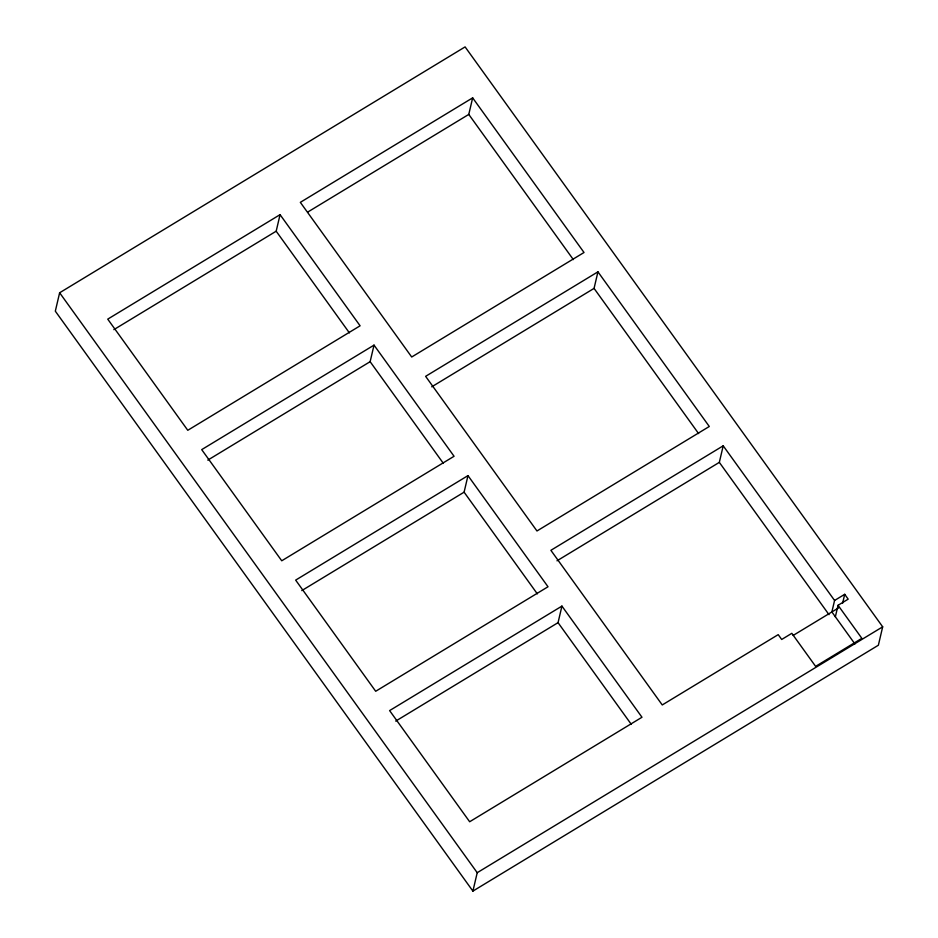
<?xml version="1.0" encoding="UTF-8"?>
<svg xmlns="http://www.w3.org/2000/svg" width="938" height="938" viewBox="0 0 938 938"><rect width="100%" height="100%" fill="white"/><g stroke="black" fill="none" stroke-linecap="round" stroke-linejoin="round"><path stroke-width="1.41" d="M59.633 292.773L55.319 311.17L472.904 891.1L878.367 645.227L882.681 626.83L465.096 46.9L59.633 292.773L477.219 872.703L472.904 891.1M113.85 329.648L276.182 231.205L280.063 214.65L360.098 325.803L187.776 430.296L107.741 319.143L280.063 214.65M207.802 460.124L370.135 361.681L374.028 345.125L454.062 456.278L281.74 560.783L201.705 449.63L374.028 345.125M307.699 212.094L468.777 114.413L472.658 97.857L584.022 252.498L411.7 357.003L300.336 202.35L472.658 97.857M301.766 590.612L464.099 492.169L467.98 475.613L548.015 586.766L375.692 691.271L295.658 580.118L467.98 475.613M431.726 386.831L594.059 288.388L597.94 271.832L709.292 426.485L536.97 530.978L425.618 376.337L597.94 271.832M395.719 721.099L558.051 622.656L561.932 606.1L641.979 717.253L469.657 821.747L389.61 710.594L561.932 606.1M556.996 560.807L719.329 462.364L723.21 445.808L834.574 600.461L831.877 611.951L854.905 643.937M835.359 616.794L838.056 605.291L848.187 599.148L844.704 594.317L834.574 600.461M842.617 603.251L844.704 594.317M723.21 445.808L550.887 550.313L662.251 704.954L778.212 634.639L781.694 639.47L791.824 633.326L815.626 666.379L861.858 638.344L838.056 605.291M793.149 635.436L838.631 607.859M477.219 872.703L882.681 626.83M468.777 114.413L573.341 259.615M594.059 288.388L698.611 433.591M719.329 462.364L828.993 614.66M276.182 231.205L349.405 332.896M370.135 361.681L443.369 463.384M464.099 492.169L537.322 593.86M558.051 622.656L631.286 724.347"/></g></svg>
